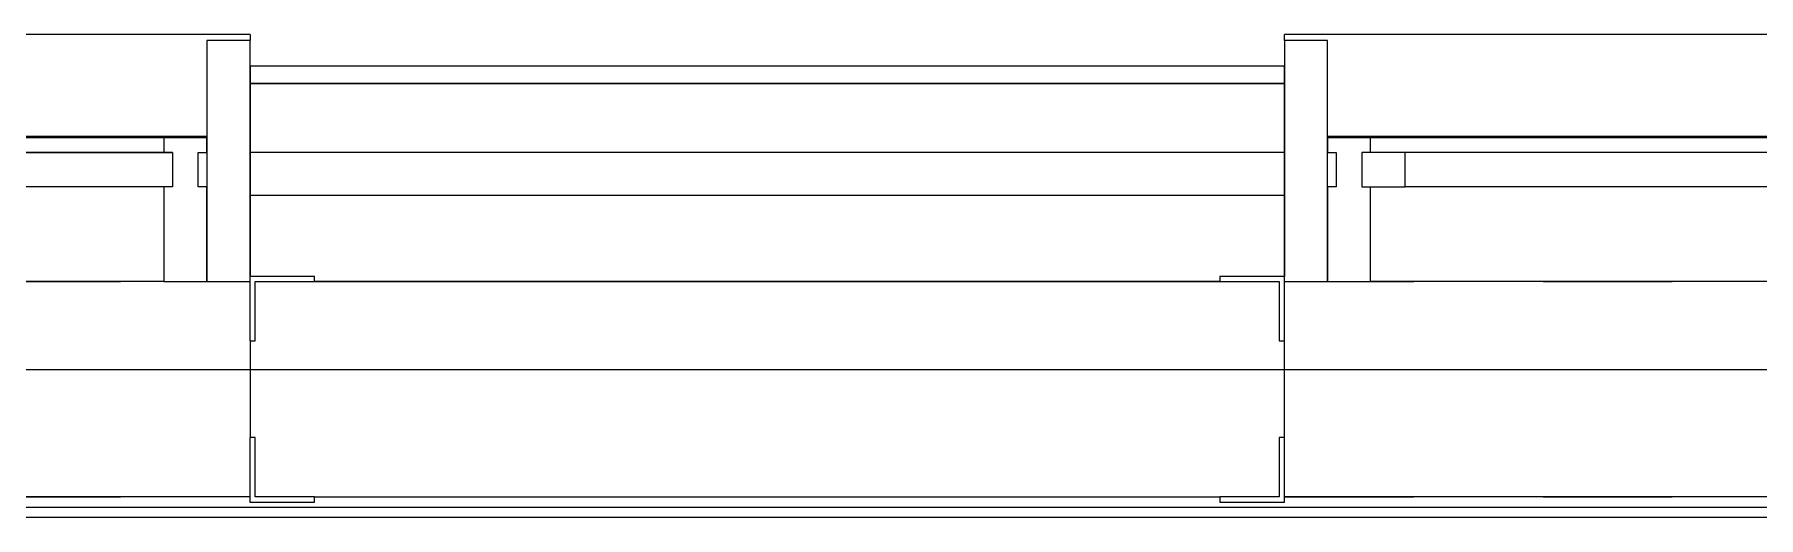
# Model space of a CAD drawing. Header units: millimetres. Extents: x 5993 to 95364, y 94667 to 143522.
# Drawn here: x 45629.2 to 45792, y 114847.8 to 114893.5 of the extents above; entities that cross this region are included whole.
import ezdxf

# ---------------------------------------------------------------- set-up
doc = ezdxf.new("R2010")
doc.units = ezdxf.units.MM
doc.linetypes.add('50_200_ШТРИХ_1Т_ш5_п1_п1_', pattern=[1400, 1000, -200, 0, -200])
doc.linetypes.add('Штрих короткий', pattern=[300, 150, -150])
for name, color, linetype, lineweight in [('0-2', 7, 'Continuous', 9), ('S-GRID-____-OTLN-1', 7, '50_200_ШТРИХ_1Т_ш5_п1_п1_', 9), ('Импосты витража', 7, 'Continuous', 9), ('Импосты витража-1', 7, 'Continuous', 25), ('Каркас_Импост', 7, 'Continuous', 13), ('Каркас_Импост-1', 7, 'Continuous', 9), ('Обобщенные модели', 7, 'Continuous', 9), ('Общие ребра', 7, 'Continuous', 9), ('Окна', 7, 'Continuous', 9), ('Остекление-1', 7, 'Continuous', 9), ('Перемычка-1', 7, 'Штрих короткий', 9), ('Стены', 7, 'Continuous', 9), ('Стены-1', 7, 'Continuous', 13)]:
    doc.layers.add(name, color=color, linetype=linetype, lineweight=lineweight)

# ---------------------------------------------------------------- blocks, each defined once
blk = doc.blocks.new('Проем_Дверь_Прямоугольный - 1800х2700h_оконные проемы-25805030-АИ2_01_План напольных покрытий и плинтусов 1го этажа _Часть 2_')
at = {"layer": 'Перемычка-1'}
for p, q in [((900, 125), (-900, 125)), ((900, -125), (-900, -125))]:
    blk.add_line(p, q, dxfattribs=at)
blk = doc.blocks.new('PNS_Панель прямоугольная1 - Нр_Стекло - 40мм-25259299-АИ2_01_План напольных покрытий и плинтусов 1го этажа _Часть 2_')
at = {"layer": 'Остекление-1'}
for p, q in [((-387.5, 40), (387.5, 40)), ((-397.5, 0), (397.5, 0)), ((387.5, 0), (-387.5, 0))]:
    blk.add_line(p, q, dxfattribs=at)
blk = doc.blocks.new('Прямоугольный импост - Импост структурный с накладкой - 150мм-25647642-АИ2_01_План напольных покрытий и плинтусов 1го этажа _Часть 2_')
at = {"layer": 'Импосты витража'}
for p, q in [((93625, -100), (94400, -100)), ((93625, -267), (94400, -267))]:
    blk.add_line(p, q, dxfattribs=at)
blk = doc.blocks.new('Прямоугольный импост - Импост структурный с накладкой - 150мм-25647644-АИ2_01_План напольных покрытий и плинтусов 1го этажа _Часть 2_')
at = {"layer": 'Импосты витража-1'}
for p, q in [((-25, 0), (-25, 17)), ((-25, 17), (25, 17)), ((-15, 0), (-25, 0)), ((-15, -40), (-15, 0)), ((25, 0), (15, 0)), ((15, 0), (15, -40)), ((25, 17), (25, 0)), ((-25, -150), (-25, -40)), ((-25, -40), (-15, -40)), ((15, -40), (25, -40)), ((25, -40), (25, -150)), ((25, -150), (-25, -150))]:
    blk.add_line(p, q, dxfattribs=at)
blk = doc.blocks.new('Прямоугольный импост - Откос НВФ_50х280 мм-25993838-АИ2_01_План напольных покрытий и плинтусов 1го этажа _Часть 2_')
at = {"layer": 'Импосты витража-1'}
for p, q in [((0, 130), (-50, 130)), ((-50, 130), (-50, -150)), ((0, -144), (0, 130)), ((-50, -150), (0, -150))]:
    blk.add_line(p, q, dxfattribs=at)
blk = doc.blocks.new('PNS_Панель прямоугольная2 - Нр_Стекло - 40мм-26243474-АИ2_01_План напольных покрытий и плинтусов 1го этажа _Часть 2_')
at = {"layer": 'Каркас_Импост'}
for p, q in [((-397.5, 0), (-397.5, 40)), ((-397.5, 40), (-347.5, 40)), ((-347.5, 40), (-347.5, 0)), ((397.5, 40), (347.5, 40)), ((347.5, 40), (347.5, 0)), ((397.5, 0), (397.5, 40)), ((-347.5, 0), (-397.5, 0)), ((347.5, 0), (397.5, 0))]:
    blk.add_line(p, q, dxfattribs=at)
at = {"layer": 'Каркас_Импост-1'}
for p, q in [((-347.5, 40), (347.5, 40)), ((-347.5, 0), (347.5, 0))]:
    blk.add_line(p, q, dxfattribs=at)
blk = doc.blocks.new('Прямоугольный импост - Импост структурный с накладкой - 150мм-V143-АИ2_01_План напольных покрытий и плинтусов 1го этажа _Часть 2_')
at = {"layer": 'Импосты витража-1'}
for p, q in [((-25, 0), (-25, 17)), ((-25, 17), (25, 17)), ((25, 0), (15, 0)), ((15, 0), (15, -40)), ((25, 17), (25, 0)), ((-25, -150), (-25, -40)), ((15, -40), (25, -40)), ((25, -40), (25, -150)), ((25, -150), (-25, -150))]:
    blk.add_line(p, q, dxfattribs=at)
blk = doc.blocks.new('Прямоугольный импост - Откос НВФ_50х280 мм-25993834-АИ2_01_План напольных покрытий и плинтусов 1го этажа _Часть 2_')
at = {"layer": 'Импосты витража-1'}
for p, q in [((-50, 130), (0, 130)), ((-50, -150), (-50, 130)), ((0, 130), (0, -144)), ((0, -150), (-50, -150))]:
    blk.add_line(p, q, dxfattribs=at)
blk = doc.blocks.new('Фахверк_СКБ_Уголок - 250_2700-27497298-АИ2_01_План напольных покрытий и плинтусов 1го этажа _Часть 2_')
at = {"layer": 'Обобщенные модели'}
for p, q in [((200, 181), (125, 181)), ((125, 181), (125, 106)), ((200, 175), (200, 181)), ((131, 106), (131, 175)), ((131, 175), (200, 175)), ((125, 106), (131, 106)), ((131, -6), (125, -6)), ((125, -6), (125, -81)), ((131, -75), (131, -6)), ((200, -75), (131, -75)), ((200, -81), (200, -75)), ((125, -81), (200, -81))]:
    blk.add_line(p, q, dxfattribs=at)
blk = doc.blocks.new('Отлив_СКБ - Отлив витража_120_НВФ-31885689-АИ2_01_План напольных покрытий и плинтусов 1го этажа _Часть 2_')
at = {"layer": 'Окна'}
for p, q in [((0, 113), (0, 120)), ((1800, 120), (0, 120)), ((1800, 120), (1800, 113)), ((50, 2), (1750, 2))]:
    blk.add_line(p, q, dxfattribs=at)

msp = doc.modelspace()

# ---------------------------------------------------------------- linework, layer by layer
at = {"layer": 'S-GRID-____-OTLN-1', "color": 251, "ltscale": 0.6, "true_color": 0x636466}
msp.add_line((50293.31, 114861.8), (41443.97, 114861.8), dxfattribs=at)
at = {"layer": 'Общие ребра'}
for p, q in [((45747.21, 114882.35), (45649.54, 114882.35)), ((45747.21, 114878.28), (45649.54, 114878.28)), ((45741.11, 114870.14), (45655.64, 114870.14)), ((45655.64, 114870.14), (45741.11, 114870.14))]:
    msp.add_line(p, q, dxfattribs=at)
at = {"layer": 'Стены'}
for p, q in [((45649.54, 114849.79), (45503.03, 114849.79)), ((45893.72, 114849.79), (45747.21, 114849.79)), ((45503.03, 114848.82), (45893.72, 114848.82)), ((45892.75, 114847.84), (45504, 114847.84))]:
    msp.add_line(p, q, dxfattribs=at)
at = {"layer": 'Стены-1'}
for p, q in [((45747.21, 114890.49), (45649.54, 114890.49)), ((45649.54, 114890.49), (45649.54, 114888.86)), ((45747.21, 114888.86), (45747.21, 114890.49)), ((45649.54, 114888.86), (45747.21, 114888.86)), ((45747.21, 114888.86), (45649.54, 114888.86)), ((45649.54, 114888.86), (45649.54, 114870.63)), ((45747.21, 114870.63), (45747.21, 114888.86)), ((45649.54, 114864.53), (45649.54, 114855.41)), ((45747.21, 114855.41), (45747.21, 114864.53)), ((45655.64, 114849.79), (45741.11, 114849.79))]:
    msp.add_line(p, q, dxfattribs=at)

# ---------------------------------------------------------------- block references
at = {"layer": '0-2', "xscale": 0.08139549610658335, "yscale": 0.08139549610658335, "zscale": 0.08139549610658335}
for name, p in [('Отлив_СКБ - Отлив витража_120_НВФ-31885689-АИ2_01_План напольных покрытий и плинтусов 1го этажа _Часть 2_', (45503.03, 114883.74)), ('Отлив_СКБ - Отлив витража_120_НВФ-31885689-АИ2_01_План напольных покрытий и плинтусов 1го этажа _Часть 2_', (45747.21, 114883.74)), ('Прямоугольный импост - Откос НВФ_50х280 мм-25993838-АИ2_01_План напольных покрытий и плинтусов 1го этажа _Часть 2_', (45649.54, 114882.35)), ('Фахверк_СКБ_Уголок - 250_2700-27497298-АИ2_01_План напольных покрытий и плинтусов 1го этажа _Часть 2_', (45639.36, 114855.9))]:
    msp.add_blockref(name, p, dxfattribs=at)
at = {"layer": '0-2', "extrusion": (0, 0, -1), "xscale": 0.08139549610658335, "yscale": 0.08139549610658335, "zscale": 0.08139549610658335}
for name, p in [('Прямоугольный импост - Откос НВФ_50х280 мм-25993834-АИ2_01_План напольных покрытий и плинтусов 1го этажа _Часть 2_', (-45747.21, 114882.35)), ('Прямоугольный импост - Импост структурный с накладкой - 150мм-25647644-АИ2_01_План напольных покрытий и плинтусов 1го этажа _Часть 2_', (-45643.43, 114882.35)), ('Прямоугольный импост - Импост структурный с накладкой - 150мм-V143-АИ2_01_План напольных покрытий и плинтусов 1го этажа _Часть 2_', (-45753.32, 114882.35))]:
    msp.add_blockref(name, p, dxfattribs=at)
at = {"layer": '0-2', "xscale": 0.08139549610658335, "yscale": 0.08139549610658335, "zscale": 0.08139549610658335, "rotation": 180}
for name, p in [('Прямоугольный импост - Импост структурный с накладкой - 150мм-25647642-АИ2_01_План напольных покрытий и плинтусов 1го этажа _Часть 2_', (53262.05, 114862)), ('Прямоугольный импост - Импост структурный с накладкой - 150мм-25647642-АИ2_01_План напольных покрытий и плинтусов 1го этажа _Часть 2_', (53439.09, 114862)), ('PNS_Панель прямоугольная1 - Нр_Стекло - 40мм-25259299-АИ2_01_План напольных покрытий и плинтусов 1го этажа _Часть 2_', (45609.86, 114882.35)), ('PNS_Панель прямоугольная2 - Нр_Стекло - 40мм-26243474-АИ2_01_План напольных покрытий и плинтусов 1го этажа _Часть 2_', (45786.89, 114882.35)), ('Фахверк_СКБ_Уголок - 250_2700-27497298-АИ2_01_План напольных покрытий и плинтусов 1го этажа _Часть 2_', (45757.39, 114864.04)), ('Проем_Дверь_Прямоугольный - 1800х2700h_оконные проемы-25805030-АИ2_01_План напольных покрытий и плинтусов 1го этажа _Часть 2_', (45576.28, 114859.97)), ('Проем_Дверь_Прямоугольный - 1800х2700h_оконные проемы-25805030-АИ2_01_План напольных покрытий и плинтусов 1го этажа _Часть 2_', (45820.47, 114859.97))]:
    msp.add_blockref(name, p, dxfattribs=at)

doc.saveas('drawing.dxf')
